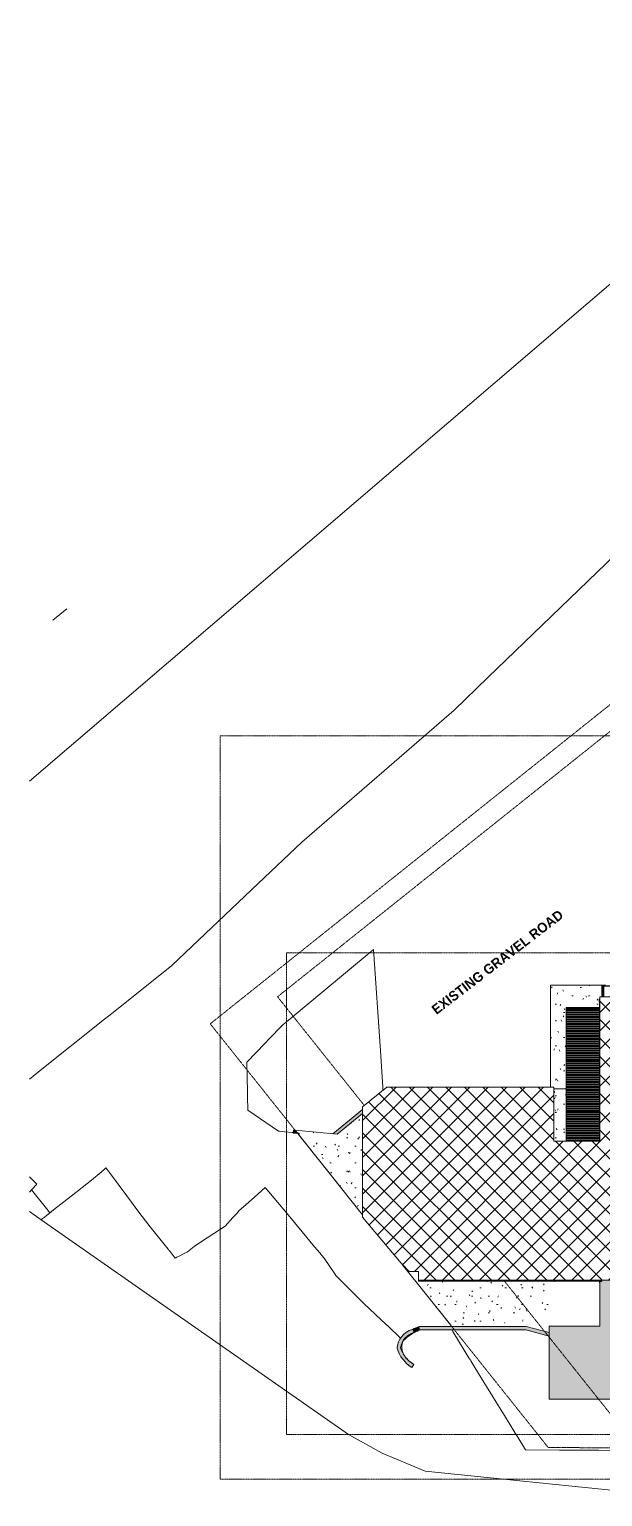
# Model space of a CAD drawing. Header units: inches. Extents: x -5011 to 628, y 9881 to 15115.
# Drawn here: x -5011 to -3032, y 10051 to 15115 of the extents above; entities that cross this region are included whole.
import ezdxf

# ---------------------------------------------------------------- set-up
doc = ezdxf.new("R2010")
doc.units = ezdxf.units.IN
doc.header["$MEASUREMENT"] = 0
doc.linetypes.add('Aligning Line 1_8_', pattern=[0.25, 0.125, -0.125])
doc.linetypes.add('Double Dash 3_8_', pattern=[1, 0.375, -0.125, 0.125, -0.125, 0.125, -0.125])
for name, color, linetype, lineweight in [('A-DETL-GENF', 92, 'Continuous', 9), ('A-DETL-THIN', 151, 'Continuous', 9), ('A-DETL-WIDE', 214, 'Continuous', 15), ('A-FLOR', 192, 'Continuous', 9), ('A-FLOR-HRAL', 11, 'Continuous', 9), ('A-FLOR-PATT', 8, 'Continuous', 9), ('A-ROOF', 132, 'Continuous', 9), ('A-ROOF-PATT', 132, 'Continuous', 9), ('A-WALL', 113, 'Continuous', 9), ('C-BLDG-PADS', 91, 'Continuous', 9), ('C-PROP-LINE', 91, 'Double Dash 3_8_', 9), ('C-TOPO', 7, 'Continuous', 9), ('G-ANNO-SYMB', 111, 'Aligning Line 1_8_', 9), ('G-ANNO-TEXT', 231, 'Continuous', 9), ('S-FNDN', 32, 'Continuous', 9), ('S-STRS', 31, 'Continuous', 9)]:
    doc.layers.add(name, color=color, linetype=linetype, lineweight=lineweight)
doc.styles.add('Century Gothic_B', font='GOTHICB.TTF', dxfattribs={"height": 33.75})
pattern_1 = [(0, (0, 0), (115.2, 28.8), [4.752, -81.648, 4.752, -81.648, -460.8]), (0, (0, 0), (115.2, 28.8), [-172.8, 4.752, -168.048, 4.752, -81.648, -201.6]), (0, (0, 0), (115.2, 28.8), [-432, 4.752, -52.848, 4.752, -139.248]), (120, (43.2, 14.4), (-82.54153, 85.366127), [4.752, -81.648, 4.752, -81.648, -460.8]), (120, (43.2, 14.4), (-82.54153, 85.366127), [-172.8, 4.752, -168.048, 4.752, -81.648, -201.6]), (120, (43.2, 14.4), (-82.54153, 85.366127), [-432, 4.752, -52.848, 4.752, -139.248]), (240, (57.6, 72), (-32.65847, -114.166127), [4.752, -81.648, 4.752, -81.648, -460.8]), (240, (57.6, 72), (-32.65847, -114.166127), [-172.8, 4.752, -168.048, 4.752, -81.648, -201.6]), (240, (57.6, 72), (-32.65847, -114.166127), [-432, 4.752, -52.848, 4.752, -139.248])]

# ---------------------------------------------------------------- blocks, each defined once
blk = doc.blocks.new('FP_1-EXISTING - SITE PLAN')
at = {"layer": 'A-ROOF'}
blk.add_line((-3158, 11278.1), (-3200.5, 11278.1), dxfattribs=at)
at = {"layer": 'A-ROOF-PATT'}
for p, q in [((-3198.8, 11277.8), (-3198.8, 11278.1)), ((-3182.8, 11277.8), (-3182.8, 11278.1)), ((-3166.7, 11277.8), (-3166.7, 11278.1))]:
    blk.add_line(p, q, dxfattribs=at)
blk = doc.blocks.new('FP_2-EXISTING - SITE PLAN')
at = {"layer": 'A-ROOF'}
blk.add_line((-3667.5, 10794.1), (-3062.2, 10794.1), dxfattribs=at)
at = {"layer": 'A-ROOF-PATT'}
for p, q in [((-3665.2, 10795.6), (-3665.2, 10797.9)), ((-3665.2, 10794.2), (-3665.2, 10795.6)), ((-3649.1, 10795.6), (-3649.1, 10797.9)), ((-3649.1, 10794.2), (-3649.1, 10795.6)), ((-3633.1, 10795.6), (-3633.1, 10797.9)), ((-3633.1, 10794.2), (-3633.1, 10795.6)), ((-3617, 10795.6), (-3617, 10797.9)), ((-3617, 10794.2), (-3617, 10795.6)), ((-3600.9, 10795.6), (-3600.9, 10797.9)), ((-3600.9, 10794.2), (-3600.9, 10795.6)), ((-3584.8, 10795.6), (-3584.8, 10797.9)), ((-3584.8, 10794.2), (-3584.8, 10795.6)), ((-3568.7, 10795.6), (-3568.7, 10797.9)), ((-3568.7, 10794.2), (-3568.7, 10795.6)), ((-3552.6, 10795.6), (-3552.6, 10797.9)), ((-3552.6, 10794.2), (-3552.6, 10795.6)), ((-3536.6, 10795.6), (-3536.6, 10797.9)), ((-3536.6, 10794.2), (-3536.6, 10795.6)), ((-3520.5, 10795.6), (-3520.5, 10797.9)), ((-3520.5, 10794.2), (-3520.5, 10795.6)), ((-3504.4, 10795.6), (-3504.4, 10797.9)), ((-3504.4, 10794.2), (-3504.4, 10795.6)), ((-3488.3, 10795.6), (-3488.3, 10797.9)), ((-3488.3, 10794.2), (-3488.3, 10795.6)), ((-3472.2, 10795.6), (-3472.2, 10797.9)), ((-3472.2, 10794.2), (-3472.2, 10795.6)), ((-3456.2, 10795.6), (-3456.2, 10797.9)), ((-3456.2, 10794.2), (-3456.2, 10795.6)), ((-3440.1, 10795.6), (-3440.1, 10797.9)), ((-3440.1, 10794.2), (-3440.1, 10795.6)), ((-3424, 10795.6), (-3424, 10797.9)), ((-3424, 10794.2), (-3424, 10795.6)), ((-3407.9, 10795.6), (-3407.9, 10797.9)), ((-3407.9, 10794.2), (-3407.9, 10795.6)), ((-3391.8, 10795.6), (-3391.8, 10797.9)), ((-3391.8, 10794.2), (-3391.8, 10795.6)), ((-3375.7, 10795.6), (-3375.7, 10797.9)), ((-3375.7, 10794.2), (-3375.7, 10795.6)), ((-3359.7, 10795.6), (-3359.7, 10797.9)), ((-3359.7, 10794.2), (-3359.7, 10795.6)), ((-3343.6, 10795.6), (-3343.6, 10797.9)), ((-3343.6, 10794.2), (-3343.6, 10795.6)), ((-3327.5, 10795.6), (-3327.5, 10797.9)), ((-3327.5, 10794.2), (-3327.5, 10795.6)), ((-3311.4, 10795.6), (-3311.4, 10797.9)), ((-3311.4, 10794.2), (-3311.4, 10795.6)), ((-3295.3, 10795.6), (-3295.3, 10797.9)), ((-3295.3, 10794.2), (-3295.3, 10795.6)), ((-3279.3, 10795.6), (-3279.3, 10797.9)), ((-3279.3, 10794.2), (-3279.3, 10795.6)), ((-3263.2, 10795.6), (-3263.2, 10797.9)), ((-3263.2, 10794.2), (-3263.2, 10795.6)), ((-3247.1, 10795.6), (-3247.1, 10797.9)), ((-3247.1, 10794.2), (-3247.1, 10795.6)), ((-3231, 10795.6), (-3231, 10797.9)), ((-3231, 10794.2), (-3231, 10795.6)), ((-3214.9, 10795.6), (-3214.9, 10797.9)), ((-3214.9, 10794.2), (-3214.9, 10795.6)), ((-3198.8, 10795.6), (-3198.8, 10797.9)), ((-3198.8, 10794.2), (-3198.8, 10795.6)), ((-3182.8, 10795.6), (-3182.8, 10797.9)), ((-3182.8, 10794.2), (-3182.8, 10795.6)), ((-3166.7, 10795.6), (-3166.7, 10797.9)), ((-3166.7, 10794.2), (-3166.7, 10795.6)), ((-3150.6, 10795.6), (-3150.6, 10797.9)), ((-3150.6, 10794.2), (-3150.6, 10795.6)), ((-3134.5, 10795.6), (-3134.5, 10797.9)), ((-3134.5, 10794.2), (-3134.5, 10795.6)), ((-3118.4, 10795.6), (-3118.4, 10797.9)), ((-3118.4, 10794.2), (-3118.4, 10795.6)), ((-3102.4, 10795.6), (-3102.4, 10797.9)), ((-3102.4, 10794.2), (-3102.4, 10795.6)), ((-3086.3, 10795.6), (-3086.3, 10797.9)), ((-3086.3, 10794.2), (-3086.3, 10795.6)), ((-3070.2, 10795.6), (-3070.2, 10797.9)), ((-3070.2, 10794.5), (-3070.2, 10795.6)), ((-3054.1, 10795.6), (-3054.1, 10797.9)), ((-3054.1, 10794.8), (-3054.1, 10795.6))]:
    blk.add_line(p, q, dxfattribs=at)
blk = doc.blocks.new('Railing - Lapeyre - 1 1_2_ Post-1355956-EXISTING - SITE PLAN')
at = {"layer": 'A-FLOR-HRAL'}
blk.add_hatch(color=256, dxfattribs=at).paths.add_polyline_path([(0.7, 0.2), (0.4, 0.6), (-0.2, 0.6), (-0.5, 0.5), (-0.8, 0), (-0.7, -0.2), (-0.4, -0.6), (0, -0.8), (0.5, -0.5), (0.7, 0)], flags=0)
for start, end in [(360, 180), (180, 360)]:
    blk.add_arc((0, 0), 0.75, start, end, dxfattribs=at)
blk = doc.blocks.new('Railing - Lapeyre - 1 1_2_ Post-1355958-EXISTING - SITE PLAN')
at = {"layer": 'A-FLOR-HRAL'}
blk.add_hatch(color=256, dxfattribs=at).paths.add_polyline_path([(0.7, 0.2), (0.4, 0.6), (-0.2, 0.6), (-0.5, 0.5), (-0.8, 0), (-0.7, -0.2), (-0.4, -0.6), (0, -0.8), (0.5, -0.5), (0.7, 0)], flags=0)
for start, end in [(360, 180), (180, 360)]:
    blk.add_arc((0, 0), 0.75, start, end, dxfattribs=at)
blk = doc.blocks.new('Railing - Railing-1379388-EXISTING - SITE PLAN')
at = {"layer": 'A-FLOR-HRAL'}
blk.add_hatch(color=256, dxfattribs=at).paths.add_polyline_path([(-3014.2, 11812.3), (-2998.8, 11812.3), (-2999.1, 11812.5), (-2999.3, 11813), (-2999.2, 11813.4), (-2998.8, 11813.8), (-3034.4, 11813.7), (-3034, 11813.6), (-3033.8, 11813), (-3034, 11812.5), (-3034.4, 11812.3), (-3026.2, 11812.3)], flags=0)
for p, q in [((-2998.6, 11813.8), (-3034.6, 11813.8)), ((-2998.6, 11812.3), (-3034.6, 11812.3))]:
    blk.add_line(p, q, dxfattribs=at)
at = {"rotation": 270}
for name, p in [('Railing - Lapeyre - 1 1_2_ Post-1355958-EXISTING - SITE PLAN', (-3034.6, 11813)), ('Railing - Lapeyre - 1 1_2_ Post-1355956-EXISTING - SITE PLAN', (-2998.6, 11813))]:
    blk.add_blockref(name, p, dxfattribs=at)
blk = doc.blocks.new('Family - ___-1416994-EXISTING - SITE PLAN')
at = {"layer": 'C-PROP-LINE'}
for p, q in [((-933.8, 14438.2), (-4387, 11682.6)), ((-534.1, 14245.7), (-933.8, 14438.2)), ((-534.6, 10205.4), (-534.1, 14245.7)), ((-4387, 11682.6), (-3860.8, 11023.1)), ((-3724.4, 10852.2), (-3220.3, 10220.5)), ((-3220.3, 10220.5), (-534.6, 10205.4))]:
    blk.add_line(p, q, dxfattribs=at)
blk = doc.blocks.new('Family - ___-1442676-EXISTING - SITE PLAN')
at = {"layer": 'C-PROP-LINE'}
for p, q in [((-924.2, 14353.7), (-4154.5, 11776)), ((-534.1, 14165.8), (-924.2, 14353.7)), ((-4154.5, 11776), (-3855.4, 11401.1)), ((-3374, 10797.9), (-2969.6, 10291.1)), ((-2969.6, 10291.1), (-534.6, 10277.4))]:
    blk.add_line(p, q, dxfattribs=at)

msp = doc.modelspace()

# ---------------------------------------------------------------- hatches: boundary and pattern name
at = {"layer": 'A-DETL-GENF'}
h = msp.add_hatch(dxfattribs=at)
h.set_pattern_fill('FP_3', style=0, pattern_type=2)
h.set_pattern_definition([(45, (0, 0), (-31.8198, 31.8198), []), (135, (0, 0), (-31.8198, -31.8198), [])])
h.paths.add_polyline_path([(-3042.6, 10797.9), (-1579.5, 10797.9), (-1579.5, 11775.9), (-3042.2, 11775.9), (-3042.2, 11277.8), (-3200.5, 11277.8), (-3200.5, 11464.5), (-3776.8, 11464.5), (-3860.8, 11396.7), (-3860.8, 11015.6), (-3704.1, 10827.9), (-3667.5, 10827.9), (-3667.5, 10797.9), (-3043, 10797.9)], flags=0)
at = {"layer": 'A-FLOR-PATT'}
h = msp.add_hatch(dxfattribs=at)
h.set_pattern_fill('FP_2', color=256, style=0, pattern_type=2)
h.set_pattern_definition(pattern_1)
h.paths.add_polyline_path([(-3458.9, 10638.4), (-3459.9, 10648.4), (-3439.7, 10639.2), (-3438.5, 10638.4), (-3372.4, 10638.4), (-3367.4, 10658), (-3364.7, 10658.6), (-3344.8, 10642.2), (-3349.2, 10659.1), (-3307.3, 10642.3), (-3299.1, 10658), (-3267.4, 10685.4), (-3252.3, 10669.2), (-3216.8, 10705.9), (-3187.9, 10794.2), (-3667.5, 10794.2), (-3667.5, 10827.9), (-3704.1, 10827.9), (-3724.4, 10852.2), (-3556.9, 10642.2), (-3555.7, 10641.6), (-3553.6, 10641.6), (-3552.2, 10639), (-3514.7, 10639.1), (-3479.2, 10655.4), (-3484, 10638.4), (-3467.5, 10638.4)], flags=0)
h.paths.add_polyline_path([(-3860.8, 11023.1), (-3860.8, 11373.6), (-3949.3, 11302.1), (-4093.8, 11315.1), (-3862.8, 11025.7)], flags=0)
h.paths.add_polyline_path([(-3177.1, 11278.1), (-3158, 11278.1), (-3158, 11458.8), (-3200.5, 11458.8), (-3200.5, 11278.1), (-3179.6, 11278.1)], flags=0)
at = {"layer": 'A-ROOF'}
msp.add_hatch(color=256, dxfattribs=at).paths.add_polyline_path([(-2126, 10386.8), (-1938.6, 10386.8), (-1938.6, 10797.9), (-3034.6, 10797.9), (-3034.6, 10793.9), (-3042.2, 10793.8), (-3042.2, 10639), (-3217.2, 10639), (-3217.2, 10386.8), (-2146.4, 10386.8)], flags=0)
at = {"layer": 'A-ROOF-PATT'}
h = msp.add_hatch(dxfattribs=at)
h.set_pattern_fill('FP_1', color=256, style=0, pattern_type=2)
h.set_pattern_definition([(0, (-276.121, 0), (0, 4), [])])
h.paths.add_polyline_path([(-3131.2, 11277.8), (-3043, 11277.8), (-3043, 11739.5), (-3158, 11739.5), (-3158, 11277.8)], flags=0)
at = {"layer": 'A-WALL'}
for points in [[(-3042.2, 11516.9), (-3042.2, 11757.2), (-3043, 11757.2), (-3043, 11516.9)], [(-3042.2, 11390.2), (-3042.2, 11516.9), (-3043, 11516.9), (-3043, 11390.2)], [(-3043, 11277.8), (-3042.2, 11277.8), (-3042.2, 11390.2), (-3043, 11390.2), (-3043, 11278)], [(-3043, 10788.5), (-3042.2, 10788.5), (-3042.2, 10797.9), (-3043, 10797.9), (-3043, 10793.3)], [(-3036.1, 10793.9), (-3034.6, 10793.9), (-3034.6, 10797.9), (-3042.2, 10797.9), (-3042.2, 10793.9)]]:
    msp.add_hatch(color=256, dxfattribs=at).paths.add_polyline_path(points, flags=0)
at = {"layer": 'C-BLDG-PADS'}
h = msp.add_hatch(dxfattribs=at)
h.set_pattern_fill('FP_2', color=256, style=0, pattern_type=2)
h.set_pattern_definition(pattern_1)
h.paths.add_polyline_path([(-3165.2, 11458.8), (-3158, 11458.8), (-3158, 11739.5), (-3043, 11739.5), (-3043, 11757.2), (-3042.2, 11757.2), (-3042.2, 11775.9), (-3034.6, 11775.9), (-3034.6, 11812.3), (-3034.8, 11812.3), (-3035.1, 11812.5), (-3035.3, 11813), (-3035.2, 11813.4), (-3034.6, 11814), (-3034.6, 11815.9), (-3212, 11815.9), (-3212, 11464.5), (-3200.5, 11464.5), (-3200.5, 11458.8), (-3165.6, 11458.8)], flags=0)
at = {"layer": 'S-FNDN'}
for points in [[(-3949.3, 11302.1), (-3860.8, 11373.6), (-3860.8, 11386.4), (-3963.6, 11303.4)], [(-4085.1, 11304.3), (-4093.8, 11315.1), (-4099.8, 11315.6), (-4100.7, 11305.7), (-4093.8, 11305.1)], [(-3684.5, 10616.7), (-3677.5, 10620.3), (-3669.1, 10624.1), (-3663.1, 10626.4), (-3665.2, 10638.4), (-3675, 10634.6), (-3681.3, 10631.8), (-3689, 10627.9), (-3684.5, 10616.8)], [(-3297.4, 10626.4), (-3295.8, 10638.4), (-3665.2, 10638.4), (-3663.1, 10626.4), (-3331.3, 10626.4)], [(-3217.2, 10604.6), (-3217.2, 10617), (-3295.8, 10638.4), (-3297.4, 10626.4), (-3219.8, 10605.3)], [(-3742, 10562.7), (-3729.8, 10563.9), (-3728.8, 10569.8), (-3727.2, 10575.9), (-3725.6, 10580.3), (-3723.6, 10584.6), (-3721.4, 10588.7), (-3718.5, 10593.1), (-3715.2, 10597.3), (-3711.1, 10601.6), (-3707.7, 10604.6), (-3703.5, 10607.8), (-3699, 10610.7), (-3694.4, 10613.1), (-3687.7, 10615.7), (-3684.5, 10616.8), (-3689, 10627.9), (-3695.3, 10625.7), (-3700.1, 10623.6), (-3706.8, 10620), (-3711.5, 10616.8), (-3715.2, 10614), (-3719.9, 10609.8), (-3723.7, 10605.8), (-3727.6, 10601), (-3730.8, 10596.3), (-3734.5, 10589.5), (-3736.3, 10585.7), (-3738.7, 10579.4), (-3740.2, 10574), (-3741.5, 10567), (-3741.9, 10563.9)], [(-3690.8, 10496.9), (-3684.6, 10507.2), (-3690.8, 10511.2), (-3695.8, 10514.8), (-3700.9, 10519.2), (-3705.8, 10523.8), (-3711.6, 10530.4), (-3715.1, 10535), (-3718.3, 10539.6), (-3722.6, 10546.9), (-3724.9, 10551.4), (-3727.6, 10557.6), (-3729.8, 10563.9), (-3742, 10562.7), (-3739.6, 10555.4), (-3736, 10547), (-3734.1, 10542.9), (-3729.6, 10535), (-3725.6, 10529), (-3721, 10523), (-3716.7, 10518), (-3713.2, 10514.3), (-3708, 10509.4), (-3702.5, 10504.9), (-3694.6, 10499.3), (-3690.8, 10496.9)]]:
    msp.add_hatch(color=256, dxfattribs=at).paths.add_polyline_path(points, flags=0)
at = {"layer": 'S-STRS'}
h = msp.add_hatch(color=256, dxfattribs=at)
h.paths.add_polyline_path([(-3034.6, 11775.9), (-3026.2, 11775.9), (-3026.2, 11812.3), (-3034.6, 11812.3)], flags=0)
h.paths.add_polyline_path([(-3034.4, 11813.8), (-3026.2, 11813.8), (-3026.2, 11816.3), (-3034.6, 11816.3), (-3034.6, 11813.8)], flags=0)

# ---------------------------------------------------------------- linework, layer by layer
at = {"layer": 'A-DETL-THIN'}
msp.add_line((-4930.5, 13076), (-4882, 13114.8), dxfattribs=at)
at = {"layer": 'A-DETL-WIDE'}
for p, q in [((-1579.5, 11775.9), (-3042.2, 11775.9)), ((-3042.2, 11775.9), (-3042.2, 11277.8)), ((-3776.8, 11464.5), (-3860.8, 11396.7)), ((-3200.5, 11464.5), (-3776.8, 11464.5)), ((-3200.5, 11277.8), (-3200.5, 11464.5)), ((-3860.8, 11396.7), (-3860.8, 11015.6)), ((-3042.2, 11277.8), (-3200.5, 11277.8)), ((-3860.8, 11015.6), (-3704.1, 10827.9)), ((-3704.1, 10827.9), (-3667.5, 10827.9)), ((-3667.5, 10827.9), (-3667.5, 10797.9)), ((-3667.5, 10797.9), (-1579.5, 10797.9))]:
    msp.add_line(p, q, dxfattribs=at)
at = {"layer": 'A-FLOR'}
for p, q in [((-3860.8, 11373.6), (-3949.3, 11302.1)), ((-3949.3, 11302.1), (-4093.8, 11315.1)), ((-4093.8, 11315.1), (-3860.8, 11023.1)), ((-3724.4, 10852.2), (-3556.9, 10642.2)), ((-3484, 10638.4), (-3458.9, 10638.4)), ((-3438.5, 10638.4), (-3372.4, 10638.4))]:
    msp.add_line(p, q, dxfattribs=at)
at = {"layer": 'A-ROOF'}
for p, q in [((-3158, 11739.5), (-3043, 11739.5)), ((-3158, 11739.5), (-3158, 11277.8)), ((-3043, 11739.5), (-3043, 11720.8)), ((-3667.5, 10794.2), (-3667.5, 10797.8)), ((-3042.2, 10639), (-3042.2, 10793.9)), ((-3217.2, 10639), (-3042.2, 10639)), ((-3217.2, 10386.8), (-3217.2, 10639)), ((-3217.2, 10386.8), (-1938.6, 10386.8))]:
    msp.add_line(p, q, dxfattribs=at)
at = {"layer": 'A-WALL'}
for p, q in [((-3042.2, 11757.2), (-3043, 11757.2)), ((-3043, 11739.6), (-3043, 11757.2)), ((-3043, 11277.8), (-3043, 11720.8)), ((-3043, 11516.9), (-3042.2, 11516.9)), ((-3043, 11390.2), (-3042.2, 11390.2)), ((-3043, 10788.5), (-3043, 10797.9)), ((-3043, 10788.5), (-3042.2, 10788.5)), ((-3042.2, 10793.9), (-3042.2, 10797.9)), ((-3034.6, 10793.9), (-3042.2, 10793.9)), ((-3034.6, 10797.9), (-3034.6, 10793.9))]:
    msp.add_line(p, q, dxfattribs=at)
at = {"layer": 'C-BLDG-PADS'}
for p, q in [((-3034.6, 11815.9), (-3212, 11815.9)), ((-3212, 11815.9), (-3212, 11464.5)), ((-3034.6, 11813.8), (-3034.6, 11815.9)), ((-3034.6, 11775.9), (-3034.6, 11812.3)), ((-3200.5, 11458.8), (-3158, 11458.8))]:
    msp.add_line(p, q, dxfattribs=at)
at = {"layer": 'C-TOPO'}
for p, q in [((-1980.5, 15114.6), (-5011.4, 12520.5)), ((-3428.2, 12877.7), (-2988.9, 13301)), ((-2988.9, 13301), (-3428.2, 12877.7)), ((-3545.1, 12765.2), (-3428.2, 12877.7)), ((-3428.2, 12877.7), (-3545.1, 12765.2)), ((-4070.6, 12309.4), (-3545.1, 12765.2)), ((-3545.1, 12765.2), (-4070.6, 12309.4)), ((-4221.4, 12166.4), (-4070.6, 12309.4)), ((-4070.6, 12309.4), (-4221.4, 12166.4)), ((-4519.1, 11884.2), (-4221.4, 12166.4)), ((-4221.4, 12166.4), (-4519.1, 11884.2)), ((-3824.2, 11937.9), (-4104.6, 11705.4)), ((-4104.6, 11705.4), (-3824.2, 11937.9)), ((-3823, 11938.9), (-3824.2, 11937.9)), ((-3824.2, 11937.9), (-3823, 11938.9)), ((-3799.7, 11588.9), (-3823, 11938.9)), ((-3823, 11938.9), (-3799.7, 11588.9)), ((-4722.5, 11722), (-4519.1, 11884.2)), ((-4519.1, 11884.2), (-4722.5, 11722)), ((-4985.4, 11512.2), (-4752.4, 11698.1)), ((-4752.4, 11698.1), (-4985.4, 11512.2)), ((-4752.4, 11698.1), (-4722.5, 11722)), ((-4722.5, 11722), (-4752.4, 11698.1)), ((-4111.4, 11699.7), (-4115.5, 11696.3)), ((-4115.5, 11696.3), (-4111.4, 11699.7)), ((-4104.6, 11705.4), (-4111.4, 11699.7)), ((-4111.4, 11699.7), (-4104.6, 11705.4)), ((-4138.5, 11676.6), (-4184.4, 11629.4)), ((-4184.4, 11629.4), (-4138.5, 11676.6)), ((-4135.4, 11679.8), (-4138.5, 11676.6)), ((-4138.5, 11676.6), (-4135.4, 11679.8)), ((-4118.4, 11693.9), (-4135.4, 11679.8)), ((-4135.4, 11679.8), (-4118.4, 11693.9)), ((-4115.5, 11696.3), (-4118.4, 11693.9)), ((-4118.4, 11693.9), (-4115.5, 11696.3)), ((-4196.9, 11616.4), (-4261, 11550.3)), ((-4261, 11550.3), (-4196.9, 11616.4)), ((-4184.4, 11629.4), (-4196.9, 11616.4)), ((-4196.9, 11616.4), (-4184.4, 11629.4)), ((-4261, 11550.3), (-4258.6, 11446.8)), ((-4258.6, 11446.8), (-4261, 11550.3)), ((-3791.4, 11463.8), (-3799.7, 11588.9)), ((-3799.7, 11588.9), (-3791.4, 11463.8)), ((-5011.4, 11491.4), (-4985.4, 11512.2)), ((-4985.4, 11512.2), (-5011.4, 11491.4)), ((-4258.6, 11446.8), (-4258.3, 11432.8)), ((-4258.3, 11432.8), (-4258.6, 11446.8)), ((-3790.9, 11456), (-3791.4, 11463.8)), ((-3791.4, 11463.8), (-3790.9, 11456)), ((-3787.4, 11456), (-3790.9, 11456)), ((-3790.9, 11456), (-3787.4, 11456)), ((-4258.3, 11432.8), (-4257.1, 11384.9)), ((-4257.1, 11384.9), (-4258.3, 11432.8)), ((-4257.1, 11384.9), (-4151.7, 11311.9)), ((-4151.7, 11311.9), (-4257.1, 11384.9)), ((-4151.7, 11311.9), (-4148.2, 11311.6)), ((-4148.2, 11311.6), (-4151.7, 11311.9)), ((-4148.2, 11311.6), (-4138, 11310.7)), ((-4138, 11310.7), (-4148.2, 11311.6)), ((-4138, 11310.7), (-4131.1, 11310.1)), ((-4131.1, 11310.1), (-4138, 11310.7)), ((-4131.1, 11310.1), (-4103.8, 11307.7)), ((-4103.8, 11307.7), (-4131.1, 11310.1)), ((-4103.8, 11307.7), (-4100.5, 11307.5)), ((-4100.5, 11307.5), (-4103.8, 11307.7)), ((-4085.1, 11304.3), (-4070.5, 11285.9)), ((-4061.8, 11275.1), (-4031.8, 11237.4)), ((-4031.8, 11237.4), (-4061.8, 11275.1)), ((-4004, 11202.6), (-3936.2, 11117.6)), ((-3936.2, 11117.6), (-4004, 11202.6)), ((-4985.8, 11129.8), (-5011.4, 11154.3)), ((-4797, 11142.9), (-4867.5, 11087.5)), ((-4867.5, 11087.5), (-4797, 11142.9)), ((-4763.3, 11171.2), (-4797, 11142.9)), ((-4797, 11142.9), (-4763.3, 11171.2)), ((-4751.8, 11181), (-4763.3, 11171.2)), ((-4763.3, 11171.2), (-4751.8, 11181)), ((-4746.9, 11185.1), (-4751.8, 11181)), ((-4751.8, 11181), (-4746.9, 11185.1)), ((-4735, 11169.2), (-4746.9, 11185.1)), ((-4746.9, 11185.1), (-4735, 11169.2)), ((-4675.2, 11088.5), (-4735, 11169.2)), ((-4735, 11169.2), (-4675.2, 11088.5)), ((-5011.4, 11102.1), (-5004.4, 11109.6)), ((-4985.8, 11129.8), (-5004.4, 11109.6)), ((-4952.7, 11044.8), (-5004.4, 11109.6)), ((-5004.4, 11109.6), (-4952.7, 11044.8)), ((-4221.6, 11095.8), (-4234.2, 11084.6)), ((-4234.2, 11084.6), (-4221.6, 11095.8)), ((-4196.9, 11117.6), (-4221.6, 11095.8)), ((-4221.6, 11095.8), (-4196.9, 11117.6)), ((-4122.6, 11028.7), (-4196.9, 11117.6)), ((-4196.9, 11117.6), (-4122.6, 11028.7)), ((-3936.2, 11117.6), (-3928, 11107.3)), ((-3928, 11107.3), (-3936.2, 11117.6)), ((-3919.8, 11097.1), (-3919.6, 11096.9)), ((-3919.6, 11096.9), (-3919.8, 11097.1)), ((-4940.8, 11029.9), (-4952.7, 11044.8)), ((-4952.7, 11044.8), (-4940.8, 11029.9)), ((-4927.5, 11040.4), (-4944, 11027.4)), ((-4940.8, 11029.9), (-4927.5, 11040.4)), ((-4867.5, 11087.5), (-4927.5, 11040.4)), ((-4927.5, 11040.4), (-4867.5, 11087.5)), ((-4630.3, 11027.9), (-4675.2, 11088.5)), ((-4675.2, 11088.5), (-4630.3, 11027.9)), ((-4272.4, 11050.7), (-4286.7, 11038)), ((-4286.7, 11038), (-4272.4, 11050.7)), ((-4253.9, 11067.1), (-4272.4, 11050.7)), ((-4272.4, 11050.7), (-4253.9, 11067.1)), ((-4234.2, 11084.6), (-4253.9, 11067.1)), ((-4253.9, 11067.1), (-4234.2, 11084.6)), ((-5011.4, 11035.3), (-4970.4, 11006.7)), ((-4970.4, 11006.7), (-4968.9, 11007.8)), ((-4968.9, 11007.8), (-4970.4, 11006.7)), ((-3909.9, 10264.9), (-4970.4, 11006.7)), ((-4968.9, 11007.8), (-4966.9, 11009.4)), ((-4966.9, 11009.4), (-4968.9, 11007.8)), ((-4966.9, 11009.4), (-4964.2, 11011.6)), ((-4964.2, 11011.6), (-4966.9, 11009.4)), ((-4964.2, 11011.6), (-4960.7, 11014.3)), ((-4960.7, 11014.3), (-4964.2, 11011.6)), ((-4960.7, 11014.3), (-4951.8, 11021.3)), ((-4951.8, 11021.3), (-4960.7, 11014.3)), ((-4951.8, 11021.3), (-4944, 11027.4)), ((-4944, 11027.4), (-4951.8, 11021.3)), ((-4944, 11027.4), (-4940.8, 11029.9)), ((-4602.1, 10992.5), (-4630.3, 11027.9)), ((-4630.3, 11027.9), (-4602.1, 10992.5)), ((-4594, 10982.4), (-4602.1, 10992.5)), ((-4602.1, 10992.5), (-4594, 10982.4)), ((-4309, 11013.8), (-4335.9, 10984.4)), ((-4335.9, 10984.4), (-4309, 11013.8)), ((-4295.5, 11028.4), (-4309, 11013.8)), ((-4309, 11013.8), (-4295.5, 11028.4)), ((-4286.7, 11038), (-4295.5, 11028.4)), ((-4295.5, 11028.4), (-4286.7, 11038)), ((-4120.5, 11026.1), (-4122.6, 11028.7)), ((-4122.6, 11028.7), (-4120.5, 11026.1)), ((-4118.8, 11024.1), (-4120.5, 11026.1)), ((-4120.5, 11026.1), (-4118.8, 11024.1)), ((-4112.1, 11016.1), (-4118.8, 11024.1)), ((-4118.8, 11024.1), (-4112.1, 11016.1)), ((-4026.5, 10913.4), (-4112.1, 11016.1)), ((-4112.1, 11016.1), (-4026.5, 10913.4)), ((-3860.8, 11023.1), (-3861, 11023.5)), ((-4546.9, 10923.3), (-4594, 10982.4)), ((-4594, 10982.4), (-4546.9, 10923.3)), ((-4374, 10959.4), (-4421.1, 10928.7)), ((-4421.1, 10928.7), (-4374, 10959.4)), ((-4335.9, 10984.4), (-4374, 10959.4)), ((-4374, 10959.4), (-4335.9, 10984.4)), ((-4532.2, 10904.8), (-4546.9, 10923.3)), ((-4546.9, 10923.3), (-4532.2, 10904.8)), ((-4530.7, 10903), (-4532.2, 10904.8)), ((-4532.2, 10904.8), (-4530.7, 10903)), ((-4530.3, 10902.5), (-4530.7, 10903)), ((-4530.7, 10903), (-4530.3, 10902.5)), ((-4528.6, 10900.3), (-4530.3, 10902.5)), ((-4530.3, 10902.5), (-4528.6, 10900.3)), ((-4527.9, 10899.4), (-4528.6, 10900.3)), ((-4528.6, 10900.3), (-4527.9, 10899.4)), ((-4525.5, 10896.5), (-4527.9, 10899.4)), ((-4527.9, 10899.4), (-4525.5, 10896.5)), ((-4507.5, 10873.9), (-4525.5, 10896.5)), ((-4525.5, 10896.5), (-4507.5, 10873.9)), ((-4481.4, 10887.6), (-4492.4, 10881.8)), ((-4492.4, 10881.8), (-4481.4, 10887.6)), ((-4465.5, 10896), (-4481.4, 10887.6)), ((-4481.4, 10887.6), (-4465.5, 10896)), ((-4442.8, 10914.5), (-4465.5, 10896)), ((-4465.5, 10896), (-4442.8, 10914.5)), ((-4421.1, 10928.7), (-4442.8, 10914.5)), ((-4442.8, 10914.5), (-4421.1, 10928.7)), ((-4009.1, 10892.6), (-4026.5, 10913.4)), ((-4026.5, 10913.4), (-4009.1, 10892.6)), ((-4003.7, 10886.1), (-4009.1, 10892.6)), ((-4009.1, 10892.6), (-4003.7, 10886.1)), ((-4501.8, 10876.9), (-4507.5, 10873.9)), ((-4507.5, 10873.9), (-4501.8, 10876.9)), ((-4492.4, 10881.8), (-4501.8, 10876.9)), ((-4501.8, 10876.9), (-4492.4, 10881.8)), ((-4002.5, 10884.7), (-4003.7, 10886.1)), ((-4003.7, 10886.1), (-4002.5, 10884.7)), ((-3993.2, 10873.5), (-4002.5, 10884.7)), ((-4002.5, 10884.7), (-3993.2, 10873.5)), ((-3956.5, 10819.5), (-3993.2, 10873.5)), ((-3993.2, 10873.5), (-3956.5, 10819.5)), ((-3952.9, 10814.1), (-3956.5, 10819.5)), ((-3956.5, 10819.5), (-3952.9, 10814.1)), ((-3946.1, 10807.3), (-3952.9, 10814.1)), ((-3952.9, 10814.1), (-3946.1, 10807.3)), ((-3924.3, 10785.4), (-3946.1, 10807.3)), ((-3946.1, 10807.3), (-3924.3, 10785.4)), ((-3706.1, 10829.3), (-3705.6, 10828.6)), ((-3188, 10794.1), (-3043, 10794.1)), ((-3043, 10794.1), (-3188, 10794.1)), ((-3042.6, 10788.5), (-3042.6, 10639)), ((-3042.6, 10639), (-3042.6, 10788.5)), ((-3906.1, 10767.1), (-3924.3, 10785.4)), ((-3924.3, 10785.4), (-3906.1, 10767.1)), ((-3885.6, 10746.4), (-3906.1, 10767.1)), ((-3906.1, 10767.1), (-3885.6, 10746.4)), ((-3859.3, 10719.9), (-3885.6, 10746.4)), ((-3885.6, 10746.4), (-3859.3, 10719.9)), ((-3857.6, 10718.2), (-3859.3, 10719.9)), ((-3859.3, 10719.9), (-3857.6, 10718.2)), ((-3856.9, 10717.6), (-3857.6, 10718.2)), ((-3857.6, 10718.2), (-3856.9, 10717.6)), ((-3796.9, 10661.2), (-3856.9, 10717.6)), ((-3856.9, 10717.6), (-3796.9, 10661.2)), ((-3769.8, 10635.8), (-3796.9, 10661.2)), ((-3796.9, 10661.2), (-3769.8, 10635.8)), ((-3734.5, 10602.8), (-3769.8, 10635.8)), ((-3769.8, 10635.8), (-3734.5, 10602.8)), ((-3554.1, 10638.4), (-3563.3, 10638.4)), ((-3563.3, 10638.4), (-3554.1, 10638.4)), ((-3556.9, 10642.2), (-3553.8, 10638.5)), ((-3553.8, 10638.5), (-3556.9, 10642.2)), ((-3553.8, 10638.4), (-3554.1, 10638.4)), ((-3554.1, 10638.4), (-3553.8, 10638.4)), ((-3553.8, 10638.4), (-3553.8, 10638.5)), ((-3729.8, 10598.3), (-3734.5, 10602.8)), ((-3734.5, 10602.8), (-3729.6, 10598.1)), ((-3729.8, 10598.3), (-3730.8, 10596.3)), ((-3730.8, 10596.3), (-3729.8, 10598.3)), ((-3729.8, 10598.3), (-3729.6, 10598.1)), ((-3724.9, 10577.8), (-3722.1, 10585.9)), ((-3722.1, 10585.9), (-3724.9, 10577.8)), ((-3722.1, 10585.9), (-3721.2, 10588.6)), ((-3721.2, 10588.6), (-3722.1, 10585.9)), ((-3721.2, 10588.6), (-3713.1, 10595.8)), ((-3713.1, 10595.8), (-3721.2, 10588.6)), ((-3713.1, 10595.8), (-3710.3, 10598.3)), ((-3710.3, 10598.3), (-3713.1, 10595.8)), ((-3710.3, 10598.3), (-3705, 10603.1)), ((-3705, 10603.1), (-3710.3, 10598.3)), ((-3705, 10603.1), (-3703.9, 10604.1)), ((-3703.9, 10604.1), (-3705, 10603.1)), ((-3703.9, 10604.1), (-3700.3, 10606.4)), ((-3700.3, 10606.4), (-3703.9, 10604.1)), ((-3700.3, 10606.4), (-3691.8, 10612)), ((-3691.8, 10612), (-3700.3, 10606.4)), ((-3691.8, 10612), (-3689.9, 10613.2)), ((-3689.9, 10613.2), (-3691.8, 10612)), ((-3689.9, 10613.2), (-3684.4, 10616.8)), ((-3684.4, 10616.8), (-3689.9, 10613.2)), ((-3688.3, 10628.3), (-3688.5, 10628.2)), ((-3688.5, 10628.2), (-3688.3, 10628.3)), ((-3684.3, 10616.8), (-3683, 10617.4)), ((-3683, 10617.4), (-3684.3, 10616.8)), ((-3683, 10617.4), (-3681.3, 10618.2)), ((-3681.3, 10618.2), (-3683, 10617.4)), ((-3681.3, 10618.2), (-3679.3, 10619.1)), ((-3679.3, 10619.1), (-3681.3, 10618.2)), ((-3679.3, 10619.1), (-3676.2, 10620.5)), ((-3676.2, 10620.5), (-3679.3, 10619.1)), ((-3676.2, 10620.5), (-3675.9, 10620.6)), ((-3675.9, 10620.6), (-3676.2, 10620.5)), ((-3675.9, 10620.6), (-3672, 10622.4)), ((-3672, 10622.4), (-3675.9, 10620.6)), ((-3672, 10622.4), (-3668.7, 10623.9)), ((-3668.7, 10623.9), (-3672, 10622.4)), ((-3668.7, 10623.9), (-3668, 10624.2)), ((-3668, 10624.2), (-3668.7, 10623.9)), ((-3668, 10624.2), (-3666.1, 10625.1)), ((-3666.1, 10625.1), (-3668, 10624.2)), ((-3666.1, 10625.1), (-3665.2, 10625.4)), ((-3665.2, 10625.4), (-3666.1, 10625.1)), ((-3665.2, 10625.4), (-3663.8, 10626.1)), ((-3663.8, 10626.1), (-3665.2, 10625.4)), ((-3663.8, 10626.1), (-3663.1, 10626.4)), ((-3663.1, 10626.4), (-3663.8, 10626.1)), ((-3553.1, 10626.4), (-3552.3, 10625)), ((-3552.3, 10625), (-3553.1, 10626.4)), ((-3552.3, 10625), (-3549.9, 10621.1)), ((-3549.9, 10621.1), (-3552.3, 10625)), ((-3549.9, 10621.1), (-3503.3, 10545.2)), ((-3503.3, 10545.2), (-3549.9, 10621.1)), ((-3232.4, 10621.2), (-3235.8, 10622.1)), ((-3235.8, 10622.1), (-3232.4, 10621.2)), ((-3230.7, 10620.7), (-3231.2, 10620.8)), ((-3231.2, 10620.8), (-3230.7, 10620.7)), ((-3741.8, 10564.2), (-3742.1, 10562.9)), ((-3742.1, 10562.9), (-3741.8, 10564.2)), ((-3742.1, 10562.9), (-3742, 10562.7)), ((-3742, 10562.7), (-3742.1, 10562.9)), ((-3736.3, 10547.5), (-3736, 10546.9)), ((-3736, 10546.9), (-3736.3, 10547.5)), ((-3736, 10546.9), (-3735.7, 10546.2)), ((-3735.7, 10546.2), (-3736, 10546.9)), ((-3726.1, 10566.5), (-3726, 10567.2)), ((-3726, 10567.2), (-3726.1, 10566.5)), ((-3726.1, 10565.9), (-3726.1, 10566.5)), ((-3726.1, 10566.5), (-3726.1, 10565.9)), ((-3724.9, 10555.2), (-3726.1, 10565.9)), ((-3726.1, 10565.9), (-3724.9, 10555.2)), ((-3726, 10567.2), (-3725.6, 10571.6)), ((-3725.6, 10571.6), (-3726, 10567.2)), ((-3725.6, 10571.6), (-3724.9, 10577.8)), ((-3724.9, 10577.8), (-3725.6, 10571.6)), ((-3721.3, 10544.5), (-3724.9, 10555.2)), ((-3724.9, 10555.2), (-3721.3, 10544.5)), ((-3714.6, 10534.8), (-3720.9, 10544)), ((-3720.9, 10544), (-3714.6, 10534.8)), ((-3711.6, 10530.4), (-3714.6, 10534.8)), ((-3714.6, 10534.8), (-3711.6, 10530.4)), ((-3503.3, 10545.2), (-3493.9, 10530)), ((-3493.9, 10530), (-3503.3, 10545.2)), ((-3728, 10532.6), (-3727.7, 10532)), ((-3727.7, 10532), (-3728, 10532.6)), ((-3727.7, 10532), (-3727.4, 10531.7)), ((-3727.4, 10531.7), (-3727.7, 10532)), ((-3717.4, 10518.8), (-3717.2, 10518.5)), ((-3717.2, 10518.5), (-3717.4, 10518.8)), ((-3717.2, 10518.5), (-3716.7, 10518)), ((-3716.7, 10518), (-3717.2, 10518.5)), ((-3707.5, 10526.2), (-3711, 10529.7)), ((-3711, 10529.7), (-3707.5, 10526.2)), ((-3703.8, 10522.4), (-3707.5, 10526.2)), ((-3707.5, 10526.2), (-3703.8, 10522.4)), ((-3705.3, 10507.2), (-3704.8, 10506.7)), ((-3704.8, 10506.7), (-3705.3, 10507.2)), ((-3704.8, 10506.7), (-3704.2, 10506.3)), ((-3704.2, 10506.3), (-3704.8, 10506.7)), ((-3699.3, 10517.8), (-3703.8, 10522.4)), ((-3703.8, 10522.4), (-3699.3, 10517.8)), ((-3685.2, 10507.6), (-3698.4, 10517)), ((-3698.4, 10517), (-3685.2, 10507.6)), ((-3684.6, 10507.2), (-3685.2, 10507.6)), ((-3685.2, 10507.6), (-3684.6, 10507.2)), ((-3493.9, 10530), (-3492.7, 10527.9)), ((-3492.7, 10527.9), (-3493.9, 10530)), ((-3492.7, 10527.9), (-3490.2, 10524)), ((-3490.2, 10524), (-3492.7, 10527.9)), ((-3490.2, 10524), (-3488.8, 10521.7)), ((-3488.8, 10521.7), (-3490.2, 10524)), ((-3488.8, 10521.7), (-3487.7, 10519.9)), ((-3487.7, 10519.9), (-3488.8, 10521.7)), ((-3487.7, 10519.9), (-3477.1, 10502.6)), ((-3477.1, 10502.6), (-3487.7, 10519.9)), ((-3477.1, 10502.6), (-3460.5, 10475.6)), ((-3460.5, 10475.6), (-3477.1, 10502.6)), ((-3460.5, 10475.6), (-3433.2, 10431.1)), ((-3433.2, 10431.1), (-3460.5, 10475.6)), ((-3433.2, 10431.1), (-3412.8, 10397.8)), ((-3412.8, 10397.8), (-3433.2, 10431.1)), ((-3412.8, 10397.8), (-3412.7, 10397.7)), ((-3412.7, 10397.7), (-3412.8, 10397.8)), ((-3412.7, 10397.7), (-3400.2, 10377.4)), ((-3400.2, 10377.4), (-3412.7, 10397.7)), ((-3400.2, 10377.4), (-3394.1, 10367.3)), ((-3394.1, 10367.3), (-3400.2, 10377.4)), ((-3394.1, 10367.3), (-3371.7, 10330.9)), ((-3371.7, 10330.9), (-3394.1, 10367.3)), ((-3371.7, 10330.9), (-3352, 10298.8)), ((-3352, 10298.8), (-3371.7, 10330.9)), ((-3352, 10298.8), (-3339.3, 10278.1)), ((-3339.3, 10278.1), (-3352, 10298.8)), ((-3909.9, 10264.9), (-3792.9, 10201)), ((-3339.3, 10278.1), (-3335.8, 10272.4)), ((-3335.8, 10272.4), (-3339.3, 10278.1)), ((-3335.8, 10272.4), (-3335, 10271.1)), ((-3335, 10271.1), (-3335.8, 10272.4)), ((-3335, 10271.1), (-3332.6, 10267.2)), ((-3332.6, 10267.2), (-3335, 10271.1)), ((-3332.6, 10267.2), (-3329.5, 10262.1)), ((-3329.5, 10262.1), (-3332.6, 10267.2)), ((-3329.5, 10262.1), (-3329.1, 10261.6)), ((-3329.1, 10261.6), (-3329.5, 10262.1)), ((-3329.1, 10261.6), (-3299, 10212.6)), ((-3299, 10212.6), (-3329.1, 10261.6)), ((-3792.9, 10201), (-3644.9, 10138.7)), ((-3299, 10212.6), (-3181.7, 10211.8)), ((-3181.7, 10211.8), (-3299, 10212.6)), ((-3181.7, 10211.8), (-3118.8, 10211.4)), ((-3118.8, 10211.4), (-3181.7, 10211.8)), ((-3118.8, 10211.4), (-3051, 10210.9)), ((-3051, 10210.9), (-3118.8, 10211.4)), ((-3051, 10210.9), (-3045.6, 10210.9)), ((-3045.6, 10210.9), (-3051, 10210.9)), ((-3045.6, 10210.9), (-3002.4, 10210.6)), ((-3002.4, 10210.6), (-3045.6, 10210.9)), ((-3644.9, 10138.7), (-2785.5, 10050.8))]:
    msp.add_line(p, q, dxfattribs=at)
at = {"layer": 'G-ANNO-SYMB'}
for p, q in [((-4352.7, 10111.6), (-4352.7, 12676.1)), ((-929, 12676.1), (-4352.7, 12676.1)), ((-4124.1, 10265.7), (-4124.1, 11927.3)), ((-1448.5, 11927.3), (-4124.1, 11927.3)), ((-1448.5, 10265.7), (-4124.1, 10265.7)), ((-929, 10111.6), (-4352.7, 10111.6))]:
    msp.add_line(p, q, dxfattribs=at)
at = {"layer": 'S-FNDN'}
for p, q in [((-3044.7, 11768.4), (-3042.2, 11768.4)), ((-3044.7, 11768.4), (-3044.7, 11758.4)), ((-3042.2, 11758.4), (-3044.7, 11758.4)), ((-3963.6, 11303.4), (-3860.8, 11386.4)), ((-4099.8, 11315.6), (-4100.7, 11305.7)), ((-4085.1, 11304.3), (-4100.7, 11305.7)), ((-4099.8, 11315.6), (-4093.8, 11315.1)), ((-3665.2, 10638.4), (-3295.8, 10638.4)), ((-3295.8, 10638.4), (-3217.2, 10617)), ((-3297.4, 10626.4), (-3663.1, 10626.4)), ((-3217.2, 10604.6), (-3297.4, 10626.4)), ((-3690.8, 10496.9), (-3684.6, 10507.2))]:
    msp.add_line(p, q, dxfattribs=at)
for centre, radius, start, end in [((-3610.9, 10482.6), 165, 109.2161, 118.2795), ((-3668, 10556.7), 74.3, 106.4774, 175.3373), ((-3668, 10556.7), 62.3, 105.3646, 173.3034), ((-3610.9, 10482.6), 153, 109.9631, 118.7561), ((-3632.4, 10595.2), 114.3, 196.5015, 239.3035), ((-3632.4, 10595.2), 102.3, 197.781, 239.3035)]:
    msp.add_arc(centre, radius, start, end, dxfattribs=at)
at = {"layer": 'S-STRS'}
for p, q in [((-3034.6, 11813.8), (-3034.6, 11816.3)), ((-3022.6, 11816.3), (-3034.6, 11816.3)), ((-3034.6, 11775.9), (-3034.6, 11812.3))]:
    msp.add_line(p, q, dxfattribs=at)

# ---------------------------------------------------------------- block references
at = {"layer": 'A-FLOR-HRAL'}
msp.add_blockref('Railing - Railing-1379388-EXISTING - SITE PLAN', (0, 0), dxfattribs=at)
at = {"layer": 'A-ROOF'}
for name in ['FP_1-EXISTING - SITE PLAN', 'FP_2-EXISTING - SITE PLAN']:
    msp.add_blockref(name, (0, 0), dxfattribs=at)
at = {"layer": 'C-PROP-LINE'}
for name in ['Family - ___-1416994-EXISTING - SITE PLAN', 'Family - ___-1442676-EXISTING - SITE PLAN']:
    msp.add_blockref(name, (0, 0), dxfattribs=at)

# ---------------------------------------------------------------- texts
at = {"layer": 'G-ANNO-TEXT', "color": 147, "lineweight": 20, "insert": (-3626.6, 11739.7), "char_height": 33.75, "width": 670.387, "attachment_point": 1, "rotation": 37.5034, "style": 'Century Gothic_B'}
msp.add_mtext('EXISTING GRAVEL ROAD', dxfattribs=at)

doc.saveas('drawing.dxf')
